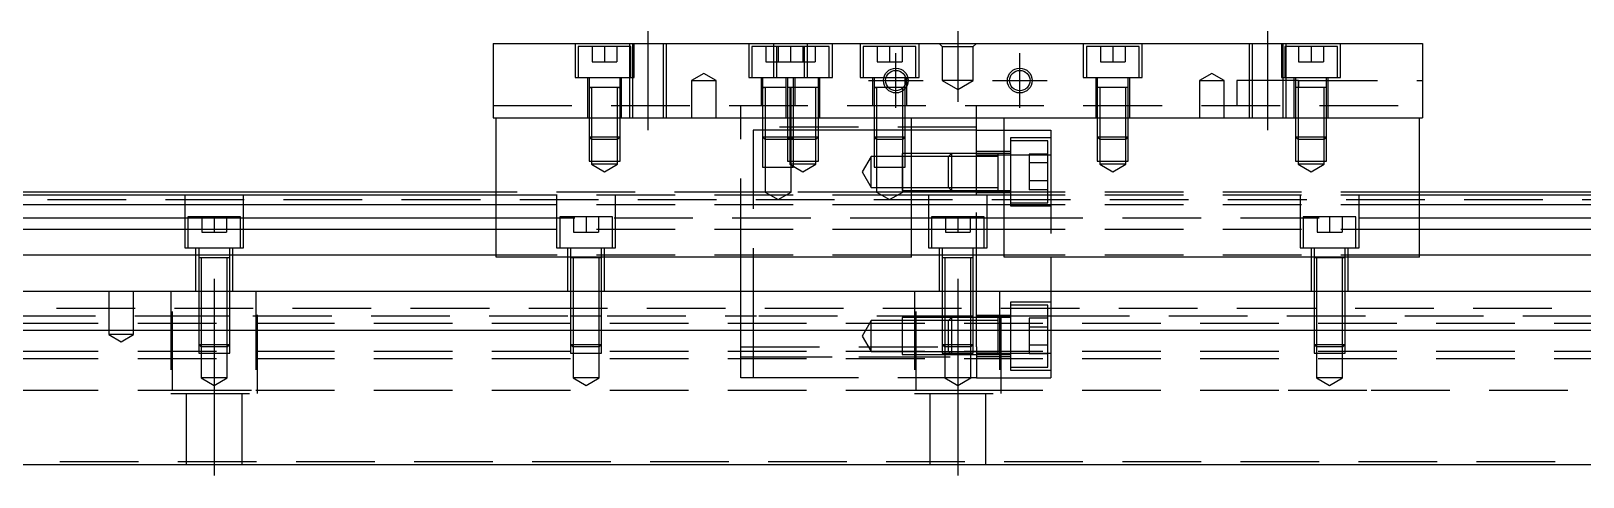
# Model space of a CAD drawing. Extents: x -20 to 992, y -268 to 102.
# Drawn here: x 230.4 to 480.9, y -226.9 to -154.9 of the extents above; entities that cross this region are included whole.
import ezdxf

# ---------------------------------------------------------------- set-up
doc = ezdxf.new("R2010")
doc.units = 0
doc.linetypes.add('CENTER', pattern=[50.8, 31.75, -6.35, 6.35, -6.35])
doc.linetypes.add('DASHED', pattern=[19.05, 12.7, -6.35])
doc.layers.get('0').update_dxf_attribs({"linetype": 'CONTINUOUS'})
doc.layers.add('CENTER', color=1, linetype='CENTER')

msp = doc.modelspace()

# ---------------------------------------------------------------- linework, layer by layer
at = {"color": 7, "linetype": 'CONTINUOUS'}
for p, q in [((305, -156.93), (305, -168.93)), ((305, -156.93), (455, -156.93)), ((455, -156.93), (455, -168.93)), ((368.770162, -164.03), (368.32967, -164.03)), ((371.500006, -164.03), (371.229838, -164.03)), ((305, -168.93), (455, -168.93)), ((305.5, -191.43), (305.5, -168.93)), ((372.5, -191.43), (372.5, -168.93)), ((383, -181.43), (383, -168.93)), ((387.5, -191.43), (387.5, -168.93)), ((454.5, -191.43), (454.5, -168.93)), ((383, -170.93), (387.5, -170.93)), ((305.5, -181.43), (0, -181.43)), ((305.5, -180.93), (28, -180.93)), ((387.5, -181.43), (372.5, -181.43)), ((703, -180.93), (454.5, -180.93)), ((760, -181.43), (454.5, -181.43)), ((305.5, -182.969608), (0, -182.969608)), ((0, -185.090392), (305.5, -185.090392)), ((387.5, -182.969608), (372.5, -182.969608)), ((372.5, -185.090392), (387.5, -185.090392)), ((760, -182.969608), (454.5, -182.969608)), ((454.5, -185.090392), (760, -185.090392)), ((305.5, -187.000532), (0, -187.000532)), ((387.5, -187.000532), (372.5, -187.000532)), ((760, -187.000532), (454.5, -187.000532)), ((305.5, -191.111934), (0, -191.111934)), ((372.5, -191.43), (305.5, -191.43)), ((387.5, -191.111934), (372.5, -191.111934)), ((454.5, -191.43), (387.5, -191.43)), ((760, -191.111934), (454.5, -191.111934)), ((0, -196.93), (760, -196.93)), ((394.5, -199.68), (395, -199.68)), ((0, -203.23), (760, -203.23)), ((386.5, -204.019994), (386.5, -203.23)), ((386.5, -207.180006), (386.5, -206.63)), ((0, -224.93), (760, -224.93))]:
    msp.add_line(p, q, dxfattribs=at)
at = {"color": 3, "linetype": 'DASHED'}
for p, q in [((318.25, -156.93), (318.25, -162.43)), ((327.25, -157.43), (318.75, -157.43)), ((318.75, -157.43), (318.75, -162.43)), ((321, -157.43), (321, -159.93)), ((323, -157.43), (323, -159.93)), ((325, -157.43), (325, -159.93)), ((327.000006, -156.93), (327.000006, -157.43)), ((327.000006, -157.43), (327.000006, -162.43)), ((327.25, -162.43), (327.25, -157.43)), ((327.5, -156.93), (327.5, -168.93)), ((327.75, -162.43), (327.75, -156.93)), ((332.5, -168.93), (332.5, -156.93)), ((332.999994, -168.93), (332.999994, -156.93)), ((346.25, -156.93), (346.25, -162.43)), ((350.75, -157.43), (346.75, -157.43)), ((346.75, -157.43), (346.75, -162.43)), ((349, -157.43), (349, -159.93)), ((350.25, -156.93), (350.25, -162.43)), ((359.25, -157.43), (350.75, -157.43)), ((350.75, -157.43), (350.75, -162.43)), ((351, -157.43), (351, -159.93)), ((353, -157.43), (353, -159.93)), ((355, -157.43), (355, -159.93)), ((355.25, -162.43), (355.25, -157.43)), ((355.75, -162.43), (355.75, -156.93)), ((357, -157.43), (357, -159.93)), ((359.25, -162.43), (359.25, -157.43)), ((359.75, -162.43), (359.75, -156.93)), ((364.25, -156.93), (364.25, -162.43)), ((373.25, -157.43), (364.75, -157.43)), ((364.75, -157.43), (364.75, -162.43)), ((367, -157.43), (367, -159.93)), ((369, -157.43), (369, -159.93)), ((371, -157.43), (371, -159.93)), ((373.25, -162.43), (373.25, -157.43)), ((373.75, -162.43), (373.75, -156.93)), ((377.5, -157.43), (377, -156.93)), ((377.5, -157.43), (377.5, -162.93)), ((377.5, -157.43), (382.5, -157.43)), ((382.5, -157.43), (383, -156.93)), ((382.5, -162.93), (382.5, -157.43)), ((400.25, -156.93), (400.25, -162.43)), ((409.25, -157.43), (400.75, -157.43)), ((400.75, -157.43), (400.75, -162.43)), ((403, -157.43), (403, -159.93)), ((405, -157.43), (405, -159.93)), ((407, -157.43), (407, -159.93)), ((409.25, -162.43), (409.25, -157.43)), ((409.75, -162.43), (409.75, -156.93)), ((427.000006, -156.93), (427.000006, -168.93)), ((427.5, -156.93), (427.5, -168.93)), ((432.25, -156.93), (432.25, -162.43)), ((432.5, -168.93), (432.5, -156.93)), ((441.25, -157.43), (432.75, -157.43)), ((432.75, -157.43), (432.75, -162.43)), ((432.999994, -157.43), (432.999994, -156.93)), ((432.999994, -162.43), (432.999994, -157.43)), ((435, -157.43), (435, -159.93)), ((437, -157.43), (437, -159.93)), ((439, -157.43), (439, -159.93)), ((441.25, -162.43), (441.25, -157.43)), ((441.75, -162.43), (441.75, -156.93)), ((321, -159.93), (323, -159.93)), ((323, -159.93), (325, -159.93)), ((349, -159.93), (351, -159.93)), ((351, -159.93), (353, -159.93)), ((353, -159.93), (355, -159.93)), ((355, -159.93), (357, -159.93)), ((367, -159.93), (369, -159.93)), ((369, -159.93), (371, -159.93)), ((403, -159.93), (405, -159.93)), ((405, -159.93), (407, -159.93)), ((435, -159.93), (437, -159.93)), ((437, -159.93), (439, -159.93)), ((318.25, -162.43), (327.75, -162.43)), ((320.25, -162.43), (320.25, -168.93)), ((320.5, -162.43), (320.5, -164.03)), ((325.5, -164.03), (325.5, -162.43)), ((325.75, -168.93), (325.75, -162.43)), ((327.000006, -162.43), (327.000006, -168.93)), ((339, -161.7753), (337, -162.93)), ((341, -162.93), (339, -161.7753)), ((346.25, -162.43), (350.25, -162.43)), ((348.25, -162.43), (348.25, -166.93)), ((348.5, -162.43), (348.5, -164.03)), ((350.25, -162.43), (359.75, -162.43)), ((352.25, -162.43), (352.25, -168.93)), ((352.5, -162.43), (352.5, -164.03)), ((353.5, -164.03), (353.5, -162.43)), ((353.75, -166.93), (353.75, -162.43)), ((357.5, -164.03), (357.5, -162.43)), ((357.75, -168.93), (357.75, -162.43)), ((364.25, -162.43), (373.75, -162.43)), ((366.25, -162.43), (366.25, -166.93)), ((366.5, -162.43), (366.5, -164.03)), ((371.5, -163.617386), (371.5, -162.43)), ((371.75, -166.93), (371.75, -162.43)), ((400.25, -162.43), (409.75, -162.43)), ((402.25, -162.43), (402.25, -168.93)), ((402.5, -162.43), (402.5, -164.03)), ((407.5, -164.03), (407.5, -162.43)), ((407.75, -168.93), (407.75, -162.43)), ((421, -161.7753), (419, -162.93)), ((423, -162.93), (421, -161.7753)), ((432.25, -162.43), (441.75, -162.43)), ((432.999994, -168.93), (432.999994, -162.43)), ((434.25, -162.43), (434.25, -168.93)), ((434.5, -162.43), (434.5, -164.03)), ((439.5, -164.03), (439.5, -162.43)), ((439.75, -168.93), (439.75, -162.43)), ((320.5, -164.025), (320.5, -164.03)), ((320.5, -164.03), (320.757448, -164.03)), ((320.757468, -164.03), (320.5, -164.03)), ((320.5, -164.03), (320.5, -164.035)), ((320.5, -164.03), (320.5, -168.92998)), ((325.242552, -164.03), (320.757468, -164.03)), ((320.9, -164.03), (320.9, -168.92998)), ((325.1, -168.92998), (325.1, -164.03)), ((325.5, -164.03), (325.242552, -164.03)), ((325.242602, -164.03), (325.5, -164.03)), ((325.5, -164.03), (325.5, -164.025)), ((325.5, -164.035), (325.5, -164.03)), ((325.5, -168.92998), (325.5, -164.03)), ((337, -162.93), (339, -162.93)), ((337, -162.93), (337, -168.93)), ((339, -162.93), (341, -162.93)), ((341, -168.93), (341, -162.93)), ((348.5, -164.025), (348.5, -164.03)), ((348.5, -164.03), (348.757448, -164.03)), ((348.757468, -164.03), (348.5, -164.03)), ((348.5, -164.03), (348.5, -166.92998)), ((348.5, -164.03), (348.5, -164.035)), ((352.300194, -164.03), (348.757468, -164.03)), ((348.9, -164.03), (348.9, -166.92998)), ((352.5, -164.025), (352.5, -164.03)), ((352.757468, -164.03), (352.5, -164.03)), ((352.5, -164.03), (352.5, -164.035)), ((352.5, -164.03), (352.5, -168.92998)), ((357.242552, -164.03), (352.757468, -164.03)), ((352.9, -164.03), (352.9, -168.92998)), ((353.1, -166.92998), (353.1, -164.03)), ((353.5, -164.03), (353.5, -164.025)), ((353.5, -166.92998), (353.5, -164.03)), ((353.5, -164.035), (353.5, -164.03)), ((357.1, -168.92998), (357.1, -164.03)), ((357.5, -164.03), (357.242552, -164.03)), ((357.5, -164.03), (357.5, -164.025)), ((357.5, -164.035), (357.5, -164.03)), ((357.5, -168.92998), (357.5, -164.03)), ((366.5, -164.025), (366.5, -164.03)), ((366.5, -164.03), (366.757448, -164.03)), ((366.757468, -164.03), (366.5, -164.03)), ((366.5, -164.03), (366.5, -164.035)), ((366.5, -164.03), (366.5, -166.92998)), ((368.329928, -164.03), (366.757468, -164.03)), ((366.9, -164.03), (366.9, -166.92998)), ((368.770318, -164.03), (368.329928, -164.03)), ((371.230084, -164.03), (368.770318, -164.03)), ((371.1, -164.159838), (371.1, -164.03)), ((371.1, -164.60033), (371.1, -164.159838)), ((371.1, -166.92998), (371.1, -164.60033)), ((371.5, -164.03), (371.230084, -164.03)), ((371.242602, -164.03), (371.5, -164.03)), ((371.5, -164.03), (371.5, -163.617386)), ((371.5, -164.03), (371.5, -164.025)), ((371.5, -164.035), (371.5, -164.03)), ((371.5, -164.252876), (371.5, -164.03)), ((371.5, -166.92998), (371.5, -164.252876)), ((382.5, -162.93), (377.5, -162.93)), ((377.5, -162.93), (380, -164.373376)), ((380, -164.373376), (382.5, -162.93)), ((402.5, -164.025), (402.5, -164.03)), ((402.757468, -164.03), (402.5, -164.03)), ((402.5, -164.03), (402.5, -164.035)), ((402.5, -164.03), (402.5, -168.92998)), ((407.242552, -164.03), (402.757468, -164.03)), ((402.9, -164.03), (402.9, -168.92998)), ((407.1, -168.92998), (407.1, -164.03)), ((407.5, -164.03), (407.242552, -164.03)), ((407.5, -164.03), (407.5, -164.025)), ((407.5, -164.035), (407.5, -164.03)), ((407.5, -168.92998), (407.5, -164.03)), ((419, -162.93), (421, -162.93)), ((419, -162.93), (419, -168.93)), ((421, -162.93), (423, -162.93)), ((423, -168.93), (423, -162.93)), ((425, -162.93), (425, -166.93)), ((435, -162.93), (425, -162.93)), ((434.5, -164.025), (434.5, -164.03)), ((434.757468, -164.03), (434.5, -164.03)), ((434.5, -164.03), (434.5, -168.92998)), ((434.5, -164.03), (434.5, -164.035)), ((439.242552, -164.03), (434.757468, -164.03)), ((434.9, -164.03), (434.9, -168.92998)), ((435, -162.93), (455, -162.93)), ((435, -166.93), (435, -162.93)), ((435, -162.93), (435, -164.03)), ((439.1, -168.92998), (439.1, -164.03)), ((439.5, -164.03), (439.242552, -164.03)), ((439.5, -164.03), (439.5, -164.025)), ((439.5, -168.92998), (439.5, -164.03)), ((439.5, -164.035), (439.5, -164.03)), ((305, -166.93), (455, -166.93)), ((345, -168.93), (345, -166.93)), ((348.5, -166.93), (348.5, -168.93)), ((348.500006, -166.93), (348.500006, -168.93)), ((348.9, -166.93), (348.9, -168.93)), ((353.1, -168.93), (353.1, -166.93)), ((353.499994, -168.93), (353.499994, -166.93)), ((353.5, -168.93), (353.5, -166.93)), ((366.5, -166.93), (366.5, -168.93)), ((366.500006, -166.93), (366.500006, -168.93)), ((366.9, -166.93), (371.1, -166.93)), ((366.9, -166.93), (366.9, -168.93)), ((371.1, -168.93), (371.1, -166.93)), ((371.499994, -168.93), (371.499994, -166.93)), ((371.5, -168.93), (371.5, -166.93)), ((383, -168.93), (383, -166.93)), ((320.5, -168.93), (320.5, -172.03)), ((320.500006, -168.93), (320.500006, -172.030006)), ((320.9, -168.93), (320.9, -172.43)), ((325.1, -172.43), (325.1, -168.93)), ((325.499994, -172.030006), (325.499994, -168.93)), ((325.5, -172.03), (325.5, -168.93)), ((345, -191.43), (345, -168.93)), ((348.5, -168.93), (348.5, -172.03)), ((348.500006, -168.93), (348.500006, -172.030006)), ((348.9, -168.93), (348.9, -172.43)), ((352.5, -168.93), (352.5, -172.03)), ((352.500006, -168.93), (352.500006, -172.030006)), ((352.9, -168.93), (352.9, -172.43)), ((353.1, -172.43), (353.1, -168.93)), ((353.499994, -172.030006), (353.499994, -168.93)), ((353.5, -172.03), (353.5, -168.93)), ((357.1, -172.43), (357.1, -168.93)), ((357.499994, -172.030006), (357.499994, -168.93)), ((357.5, -172.03), (357.5, -168.93)), ((366.5, -168.93), (366.5, -172.03)), ((366.500006, -168.93), (366.500006, -172.030006)), ((366.9, -168.93), (366.9, -172.43)), ((371.1, -172.43), (371.1, -168.93)), ((371.499994, -172.030006), (371.499994, -168.93)), ((371.5, -172.03), (371.5, -168.93)), ((402.5, -168.93), (402.5, -172.03)), ((402.500006, -168.93), (402.500006, -172.030006)), ((402.9, -168.93), (402.9, -172.43)), ((407.1, -172.43), (407.1, -168.93)), ((407.499994, -172.030006), (407.499994, -168.93)), ((407.5, -172.03), (407.5, -168.93)), ((434.5, -168.93), (434.5, -172.03)), ((434.500006, -168.93), (434.500006, -172.030006)), ((434.9, -168.93), (434.9, -172.43)), ((439.1, -172.43), (439.1, -168.93)), ((439.499994, -172.030006), (439.499994, -168.93)), ((439.5, -172.03), (439.5, -168.93)), ((320.5, -172.03), (325.5, -172.03)), ((320.5, -172.03), (320.9, -172.43)), ((320.500006, -172.03002), (320.500006, -175.93)), ((325.1, -172.43), (320.9, -172.43)), ((320.9, -172.43002), (320.9, -175.93)), ((325.1, -172.43), (325.5, -172.03)), ((325.1, -175.93), (325.1, -172.43002)), ((325.499994, -175.93), (325.499994, -172.03002)), ((383, -170.43), (345, -170.43)), ((347, -170.93), (347, -196.93)), ((348.5, -170.93), (347, -170.93)), ((348.9, -170.93), (348.5, -170.93)), ((348.5, -172.03), (352.5, -172.03)), ((348.5, -172.03), (348.9, -172.43)), ((348.500006, -172.03002), (348.500006, -176.93)), ((352.5, -170.93), (348.9, -170.93)), ((352.500006, -172.43), (348.9, -172.43)), ((348.9, -172.43002), (348.9, -176.93)), ((352.9, -170.93), (352.5, -170.93)), ((352.5, -172.03), (357.5, -172.03)), ((352.5, -172.03), (352.9, -172.43)), ((352.500006, -172.03002), (352.500006, -175.93)), ((352.9, -172.43), (352.500006, -172.43)), ((353.1, -170.93), (352.9, -170.93)), ((357.1, -172.43), (352.9, -172.43)), ((352.9, -172.43002), (352.9, -175.93)), ((353.5, -170.93), (353.1, -170.93)), ((353.1, -172.43), (353.5, -172.03)), ((353.1, -176.93), (353.1, -172.43002)), ((353.499994, -172.43), (353.499994, -172.03002)), ((353.499994, -175.93), (353.499994, -172.43)), ((357.1, -170.93), (353.5, -170.93)), ((357.5, -170.93), (357.1, -170.93)), ((357.1, -172.43), (357.5, -172.03)), ((357.1, -175.93), (357.1, -172.43002)), ((357.499994, -175.93), (357.499994, -172.03002)), ((366.5, -170.93), (357.5, -170.93)), ((366.9, -170.93), (366.5, -170.93)), ((366.5, -172.03), (371.5, -172.03)), ((366.5, -172.03), (366.9, -172.43)), ((366.500006, -172.03002), (366.500006, -176.93)), ((371.1, -170.93), (366.9, -170.93)), ((371.1, -172.43), (366.9, -172.43)), ((366.9, -172.43002), (366.9, -176.93)), ((371.5, -170.93), (371.1, -170.93)), ((371.1, -172.43), (371.5, -172.03)), ((371.1, -176.93), (371.1, -172.43002)), ((371.499994, -176.93), (371.499994, -172.03002)), ((372.5, -170.93), (371.5, -170.93)), ((383, -170.93), (372.5, -170.93)), ((387.5, -170.93), (395, -170.93)), ((388.5, -172.18), (388.5, -183.18)), ((395, -172.18), (388.5, -172.18)), ((394.5, -172.68), (388.5, -172.68)), ((394.5, -182.68), (394.5, -172.68)), ((395, -170.93), (395, -174.93)), ((402.5, -172.03), (407.5, -172.03)), ((402.5, -172.03), (402.9, -172.43)), ((402.500006, -172.03002), (402.500006, -175.93)), ((407.1, -172.43), (402.9, -172.43)), ((402.9, -172.43002), (402.9, -175.93)), ((407.1, -172.43), (407.5, -172.03)), ((407.1, -175.93), (407.1, -172.43002)), ((407.499994, -175.93), (407.499994, -172.03002)), ((434.5, -172.03), (439.5, -172.03)), ((434.5, -172.03), (434.9, -172.43)), ((434.500006, -172.03002), (434.500006, -175.93)), ((439.1, -172.43), (434.9, -172.43)), ((434.9, -172.43002), (434.9, -175.93)), ((439.1, -172.43), (439.5, -172.03)), ((439.1, -175.93), (439.1, -172.43002)), ((439.499994, -175.93), (439.499994, -172.03002)), ((366, -175.18), (364.556624, -177.68)), ((366, -180.18), (366, -175.18)), ((371, -175.18), (366, -175.18)), ((371, -174.680006), (371, -176.798124)), ((371.499994, -174.680006), (371, -174.680006)), ((378.49998, -175.18), (371, -175.18)), ((372.5, -174.680006), (371.499994, -174.680006)), ((378.99998, -174.680006), (372.5, -174.680006)), ((379, -174.68), (378.5, -175.18)), ((378.5, -180.18), (378.5, -175.18)), ((383, -175.18), (378.5, -175.18)), ((383, -174.680006), (378.999994, -174.680006)), ((379, -174.68), (379, -180.68)), ((383, -174.68), (379, -174.68)), ((388.5, -174.38), (383, -174.38)), ((383, -174.93), (387.5, -174.93)), ((386.5, -174.68), (383.00002, -174.68)), ((386.5, -175.18), (383.00002, -175.18)), ((386.5, -174.68), (386.495, -174.68)), ((386.5, -175.029602), (386.5, -174.68)), ((386.505, -174.68), (386.5, -174.68)), ((387.5, -174.68), (386.5, -174.68)), ((386.5, -177.51997), (386.5, -175.029602)), ((388.5, -174.68), (387.5, -174.68)), ((387.5, -174.93), (395, -174.93)), ((391.5, -174.793248), (391.5, -176.236624)), ((394.5, -174.793248), (391.5, -174.793248)), ((395, -174.93), (395, -191.43)), ((320.500006, -175.93), (325.499994, -175.93)), ((320.9, -175.93), (320.9, -176.43)), ((325.1, -176.43), (320.9, -176.43)), ((320.9, -176.43), (323, -177.642436)), ((323, -177.642436), (325.1, -176.43)), ((325.1, -176.43), (325.1, -175.93)), ((348.500006, -176.93), (353.499994, -176.93)), ((348.9, -176.93), (348.9, -180.93)), ((352.500006, -175.93), (357.499994, -175.93)), ((352.9, -175.93), (352.9, -176.43)), ((357.1, -176.43), (352.9, -176.43)), ((352.9, -176.43), (355, -177.642436)), ((353.1, -180.93), (353.1, -176.93)), ((353.499994, -176.93), (353.499994, -175.93)), ((355, -177.642436), (357.1, -176.43)), ((357.1, -176.43), (357.1, -175.93)), ((364.556624, -177.68), (366, -180.18)), ((366.500006, -176.93), (371.499994, -176.93)), ((366.9, -176.93), (366.9, -180.93)), ((371, -176.798124), (371, -176.933818)), ((371, -176.933818), (371, -180.679994)), ((371.1, -180.93), (371.1, -176.93)), ((386.5, -177.88006), (386.5, -177.51997)), ((394.5, -176.236624), (391.5, -176.236624)), ((391.5, -176.236624), (391.5, -179.123376)), ((402.500006, -175.93), (407.499994, -175.93)), ((402.9, -175.93), (402.9, -176.43)), ((407.1, -176.43), (402.9, -176.43)), ((402.9, -176.43), (405, -177.642436)), ((405, -177.642436), (407.1, -176.43)), ((407.1, -176.43), (407.1, -175.93)), ((434.500006, -175.93), (439.499994, -175.93)), ((434.9, -175.93), (434.9, -176.43)), ((439.1, -176.43), (434.9, -176.43)), ((434.9, -176.43), (437, -177.642436)), ((437, -177.642436), (439.1, -176.43)), ((439.1, -176.43), (439.1, -175.93)), ((366, -180.18), (371, -180.18)), ((371, -180.18), (378.49998, -180.18)), ((378.5, -180.18), (383, -180.18)), ((378.5, -180.18), (379, -180.68)), ((383.00002, -180.18), (386.5, -180.18)), ((386.5, -180.33035), (386.5, -177.88006)), ((391.5, -179.123376), (391.5, -180.566752)), ((394.5, -179.123376), (391.5, -179.123376)), ((703, -182.18), (25, -182.18)), ((255.25, -181.43), (255.25, -189.93)), ((264.75, -189.93), (264.75, -181.43)), ((347, -180.93), (305.5, -180.93)), ((372.5, -181.43), (305.5, -181.43)), ((315.25, -181.43), (315.25, -189.93)), ((324.75, -189.93), (324.75, -181.43)), ((348.9, -180.93), (347, -180.93)), ((353.1, -180.93), (348.9, -180.93)), ((348.9, -180.93), (351, -182.142436)), ((351, -182.142436), (353.1, -180.93)), ((366.9, -180.93), (353.1, -180.93)), ((371.1, -180.93), (366.9, -180.93)), ((366.9, -180.93), (369, -182.142436)), ((369, -182.142436), (371.1, -180.93)), ((371, -180.679994), (378.99998, -180.679994)), ((383, -180.93), (371.1, -180.93)), ((375.25, -181.43), (375.25, -189.93)), ((379, -180.679994), (383, -180.679994)), ((379, -180.68), (383, -180.68)), ((387.5, -180.93), (383, -180.93)), ((383, -180.98), (388.5, -180.98)), ((383, -196.93), (383, -181.43)), ((383.00002, -180.68), (386.5, -180.68)), ((384.75, -189.93), (384.75, -181.43)), ((386.495, -180.68), (386.5, -180.68)), ((386.5, -180.68), (386.5, -180.33035)), ((386.5, -180.68), (386.505, -180.68)), ((386.5, -180.68), (387.5, -180.68)), ((387.5, -180.68), (388.5, -180.68)), ((388.5, -180.93), (387.5, -180.93)), ((454.5, -181.43), (387.5, -181.43)), ((395, -180.93), (388.5, -180.93)), ((388.5, -182.68), (394.5, -182.68)), ((394.5, -180.566752), (391.5, -180.566752)), ((454.5, -180.93), (395, -180.93)), ((435.25, -181.43), (435.25, -189.93)), ((444.75, -189.93), (444.75, -181.43)), ((264.25, -184.93), (255.75, -184.93)), ((255.75, -184.93), (255.75, -189.93)), ((258, -184.93), (258, -187.43)), ((260, -184.93), (260, -187.43)), ((262, -184.93), (262, -187.43)), ((264.25, -189.93), (264.25, -184.93)), ((372.5, -182.969608), (305.5, -182.969608)), ((305.5, -185.090392), (372.5, -185.090392)), ((324.25, -184.93), (315.75, -184.93)), ((315.75, -184.93), (315.75, -189.93)), ((318, -184.93), (318, -187.43)), ((320, -184.93), (320, -187.43)), ((322, -184.93), (322, -187.43)), ((324.25, -189.93), (324.25, -184.93)), ((384.25, -184.93), (375.75, -184.93)), ((375.75, -184.93), (375.75, -189.93)), ((378, -184.93), (378, -187.43)), ((380, -184.93), (380, -187.43)), ((382, -184.93), (382, -187.43)), ((384.25, -189.93), (384.25, -184.93)), ((454.5, -182.969608), (387.5, -182.969608)), ((387.5, -185.090392), (454.5, -185.090392)), ((388.5, -183.18), (395, -183.18)), ((444.25, -184.93), (435.75, -184.93)), ((435.75, -184.93), (435.75, -189.93)), ((438, -184.93), (438, -187.43)), ((440, -184.93), (440, -187.43)), ((442, -184.93), (442, -187.43)), ((444.25, -189.93), (444.25, -184.93)), ((258, -187.43), (260, -187.43)), ((260, -187.43), (262, -187.43)), ((372.5, -187.000532), (305.5, -187.000532)), ((318, -187.43), (320, -187.43)), ((320, -187.43), (322, -187.43)), ((378, -187.43), (380, -187.43)), ((380, -187.43), (382, -187.43)), ((454.5, -187.000532), (387.5, -187.000532)), ((438, -187.43), (440, -187.43)), ((440, -187.43), (442, -187.43)), ((255.25, -189.93), (264.75, -189.93)), ((257, -189.93), (257, -196.93)), ((257.5, -189.93), (257.5, -191.53)), ((262.5, -191.53), (262.5, -189.93)), ((263, -196.93), (263, -189.93)), ((315.25, -189.93), (324.75, -189.93)), ((317, -189.93), (317, -196.93)), ((317.5, -189.93), (317.5, -191.53)), ((322.5, -191.53), (322.5, -189.93)), ((323, -196.93), (323, -189.93)), ((375.25, -189.93), (384.75, -189.93)), ((377, -189.93), (377, -196.93)), ((377.5, -189.93), (377.5, -191.53)), ((382.5, -191.53), (382.5, -189.93)), ((383, -196.93), (383, -189.93)), ((435.25, -189.93), (444.75, -189.93)), ((437, -189.93), (437, -196.93)), ((437.5, -189.93), (437.5, -191.53)), ((442.5, -191.53), (442.5, -189.93)), ((443, -196.93), (443, -189.93)), ((257.5, -191.525), (257.5, -191.53)), ((257.757468, -191.53), (257.5, -191.53)), ((257.5, -191.53), (257.5, -191.535)), ((257.5, -191.53), (257.5, -196.92998)), ((262.242552, -191.53), (257.757468, -191.53)), ((257.9, -191.53), (257.9, -196.92998)), ((262.1, -196.92998), (262.1, -191.53)), ((262.5, -191.53), (262.242552, -191.53)), ((262.5, -191.53), (262.5, -191.525)), ((262.5, -191.535), (262.5, -191.53)), ((262.5, -196.92998), (262.5, -191.53)), ((372.5, -191.111934), (305.5, -191.111934)), ((317.5, -191.525), (317.5, -191.53)), ((317.757468, -191.53), (317.5, -191.53)), ((317.5, -191.53), (317.5, -191.535)), ((317.5, -191.53), (317.5, -196.92998)), ((322.242552, -191.53), (317.757468, -191.53)), ((317.9, -191.53), (317.9, -196.92998)), ((322.1, -196.92998), (322.1, -191.53)), ((322.5, -191.53), (322.242552, -191.53)), ((322.5, -191.53), (322.5, -191.525)), ((322.5, -191.535), (322.5, -191.53)), ((322.5, -196.92998), (322.5, -191.53)), ((345, -196.93), (345, -191.43)), ((377.5, -191.525), (377.5, -191.53)), ((377.757468, -191.53), (377.5, -191.53)), ((377.5, -191.53), (377.5, -191.535)), ((377.5, -191.53), (377.5, -196.92998)), ((382.242552, -191.53), (377.757468, -191.53)), ((377.9, -191.53), (377.9, -196.92998)), ((382.1, -196.92998), (382.1, -191.53)), ((382.5, -191.53), (382.242552, -191.53)), ((382.5, -191.53), (382.5, -191.525)), ((382.5, -191.535), (382.5, -191.53)), ((382.5, -196.92998), (382.5, -191.53)), ((454.5, -191.111934), (387.5, -191.111934)), ((395, -191.43), (395, -196.93)), ((437.5, -191.525), (437.5, -191.53)), ((437.757468, -191.53), (437.5, -191.53)), ((437.5, -191.53), (437.5, -191.535)), ((437.5, -191.53), (437.5, -196.92998)), ((442.242552, -191.53), (437.757468, -191.53)), ((437.9, -191.53), (437.9, -196.92998)), ((442.1, -196.92998), (442.1, -191.53)), ((442.5, -191.53), (442.242552, -191.53)), ((442.5, -191.53), (442.5, -191.525)), ((442.5, -191.535), (442.5, -191.53)), ((442.5, -196.92998), (442.5, -191.53)), ((243, -196.93), (243, -203.93)), ((247, -203.93), (247, -196.93)), ((253, -196.93), (253, -213.43)), ((253.291796, -212.93), (253.291796, -196.93)), ((257.5, -196.93), (257.5, -203.23)), ((257.500006, -196.93), (257.500006, -203.23)), ((257.9, -196.93), (257.9, -203.23)), ((262.1, -203.23), (262.1, -196.93)), ((262.499994, -203.23), (262.499994, -196.93)), ((262.5, -203.23), (262.5, -196.93)), ((266.708204, -196.93), (266.708204, -212.93)), ((267, -213.43), (267, -196.93)), ((317.5, -196.93), (317.5, -203.23)), ((317.500006, -196.93), (317.500006, -203.23)), ((317.9, -196.93), (317.9, -203.23)), ((322.1, -203.23), (322.1, -196.93)), ((322.499994, -203.23), (322.499994, -196.93)), ((322.5, -203.23), (322.5, -196.93)), ((345, -203.23), (345, -196.93)), ((347, -196.93), (347, -203.23)), ((373, -196.93), (373, -213.43)), ((373.291796, -212.93), (373.291796, -196.93)), ((377.5, -196.93), (377.5, -203.23)), ((377.500006, -196.93), (377.500006, -203.23)), ((377.9, -196.93), (377.9, -203.23)), ((382.1, -203.23), (382.1, -196.93)), ((382.499994, -203.23), (382.499994, -196.93)), ((382.5, -203.23), (382.5, -196.93)), ((383, -203.23), (383, -196.93)), ((386.708204, -196.93), (386.708204, -212.93)), ((387, -213.43), (387, -196.93)), ((395, -196.93), (395, -203.23)), ((437.5, -196.93), (437.5, -203.23)), ((437.500006, -196.93), (437.500006, -203.23)), ((437.9, -196.93), (437.9, -203.23)), ((442.1, -203.23), (442.1, -196.93)), ((442.499994, -203.23), (442.499994, -196.93)), ((442.5, -203.23), (442.5, -196.93)), ((25, -199.68), (703, -199.68)), ((388.5, -198.68), (388.5, -209.68)), ((395, -198.68), (388.5, -198.68)), ((394.5, -199.18), (388.5, -199.18)), ((394.5, -203.23), (394.5, -199.18)), ((0, -202.08), (760, -202.08)), ((56.708204, -200.93), (345, -200.93)), ((257.5, -200.93), (257.9, -200.93)), ((257.9, -200.93), (262.1, -200.93)), ((262.1, -200.93), (262.5, -200.93)), ((317.5, -200.93), (317.9, -200.93)), ((317.9, -200.93), (322.1, -200.93)), ((322.1, -200.93), (322.5, -200.93)), ((345, -200.93), (347, -200.93)), ((347, -200.93), (347.5, -200.93)), ((347.9, -200.93), (383, -200.93)), ((366, -201.68), (364.556624, -204.18)), ((366, -206.68), (366, -201.68)), ((371, -201.68), (366, -201.68)), ((371, -201.180006), (371, -206.63)), ((378.99998, -201.180006), (371, -201.180006)), ((378.49998, -201.68), (371, -201.68)), ((377.5, -200.93), (377.9, -200.93)), ((377.9, -200.93), (382.1, -200.93)), ((379, -201.18), (378.5, -201.68)), ((378.5, -206.63), (378.5, -201.68)), ((383, -201.68), (378.5, -201.68)), ((379, -201.18), (379, -206.63)), ((383, -201.18), (379, -201.18)), ((383, -201.180006), (379, -201.180006)), ((382.1, -200.93), (382.5, -200.93)), ((388.5, -200.88), (383, -200.88)), ((383, -200.93), (388.5, -200.93)), ((386.5, -201.18), (383.00002, -201.18)), ((386.5, -201.68), (383.00002, -201.68)), ((386.5, -201.18), (386.495, -201.18)), ((386.5, -201.529602), (386.5, -201.18)), ((386.505, -201.18), (386.5, -201.18)), ((388.5, -201.18), (386.5, -201.18)), ((386.5, -203.22972), (386.5, -201.529602)), ((388.5, -200.93), (394.5, -200.93)), ((391.5, -201.293248), (391.5, -202.736624)), ((394.5, -201.293248), (391.5, -201.293248)), ((394.5, -202.736624), (391.5, -202.736624)), ((391.5, -202.736624), (391.5, -205.623376)), ((394.5, -200.93), (395, -200.93)), ((395, -200.93), (677.5, -200.93)), ((437.5, -200.93), (437.9, -200.93)), ((437.9, -200.93), (442.1, -200.93)), ((442.1, -200.93), (442.5, -200.93)), ((247, -203.93), (243, -203.93)), ((247, -203.93), (243, -203.93)), ((243, -203.93), (245, -205.0847)), ((245, -205.0847), (247, -203.93)), ((245, -205.0847), (247, -203.93)), ((257.5, -203.23), (257.5, -205.53)), ((257.500006, -203.23), (257.500006, -205.530006)), ((257.9, -203.23), (257.9, -205.93)), ((262.1, -205.93), (262.1, -203.23)), ((262.499994, -205.530006), (262.499994, -203.23)), ((262.5, -205.53), (262.5, -203.23)), ((317.5, -203.23), (317.5, -205.53)), ((317.500006, -203.23), (317.500006, -205.530006)), ((317.9, -203.23), (317.9, -205.93)), ((322.1, -205.93), (322.1, -203.23)), ((322.499994, -205.530006), (322.499994, -203.23)), ((322.5, -205.53), (322.5, -203.23)), ((345, -205.93), (345, -203.23)), ((347, -203.23), (347, -206.63)), ((364.556624, -204.18), (366, -206.68)), ((377.5, -203.23), (377.5, -205.53)), ((377.500006, -203.23), (377.500006, -205.530006)), ((377.9, -203.23), (377.9, -205.93)), ((382.1, -205.93), (382.1, -203.23)), ((382.499994, -205.530006), (382.499994, -203.23)), ((382.5, -205.53), (382.5, -203.23)), ((383, -205.93), (383, -203.23)), ((386.5, -204.01997), (386.5, -203.22972)), ((386.5, -204.38006), (386.5, -204.01997)), ((386.5, -206.630124), (386.5, -204.38006)), ((394.5, -206.63), (394.5, -203.23)), ((395, -203.23), (395, -206.63)), ((437.5, -203.23), (437.5, -205.53)), ((437.500006, -203.23), (437.500006, -205.530006)), ((437.9, -203.23), (437.9, -205.93)), ((442.1, -205.93), (442.1, -203.23)), ((442.499994, -205.530006), (442.499994, -203.23)), ((442.5, -205.53), (442.5, -203.23)), ((0, -206.63), (760, -206.63)), ((0, -207.78), (760, -207.78)), ((257.5, -205.53), (262.5, -205.53)), ((257.5, -205.53), (257.9, -205.93)), ((257.500006, -205.53002), (257.500006, -206.63)), ((257.500006, -206.63), (257.500006, -206.93)), ((257.500006, -206.93), (262.499994, -206.93)), ((262.1, -205.93), (257.9, -205.93)), ((257.9, -205.93002), (257.9, -206.93)), ((257.9, -206.93), (257.9, -210.93)), ((262.1, -205.93), (262.5, -205.53)), ((262.1, -206.93), (262.1, -205.93002)), ((262.1, -210.93), (262.1, -206.93)), ((262.499994, -206.63), (262.499994, -205.53002)), ((262.499994, -206.93), (262.499994, -206.63)), ((317.5, -205.53), (322.5, -205.53)), ((317.5, -205.53), (317.9, -205.93)), ((317.500006, -205.53002), (317.500006, -206.63)), ((317.500006, -206.63), (317.500006, -206.93)), ((317.500006, -206.93), (322.499994, -206.93)), ((322.1, -205.93), (317.9, -205.93)), ((317.9, -205.93002), (317.9, -206.93)), ((317.9, -206.93), (317.9, -210.93)), ((322.1, -205.93), (322.5, -205.53)), ((322.1, -206.93), (322.1, -205.93002)), ((322.1, -210.93), (322.1, -206.93)), ((322.499994, -206.63), (322.499994, -205.53002)), ((322.499994, -206.93), (322.499994, -206.63)), ((345, -206.63), (345, -205.93)), ((345, -205.93), (383, -205.93)), ((345, -210.93), (345, -206.63)), ((345, -207.55077), (383, -207.55077)), ((345, -207.55077), (347, -207.55077)), ((347, -206.63), (347, -210.93)), ((347, -207.55077), (383, -207.55077)), ((366, -206.68), (371, -206.68)), ((371, -206.63), (371, -207.179994)), ((371, -206.68), (378.49998, -206.68)), ((371, -207.179994), (378.99998, -207.179994)), ((377.5, -205.53), (382.5, -205.53)), ((377.5, -205.53), (377.9, -205.93)), ((377.500006, -205.53002), (377.500006, -206.63)), ((377.500006, -206.63), (377.500006, -206.93)), ((377.500006, -206.93), (382.499994, -206.93)), ((382.1, -205.93), (377.9, -205.93)), ((377.9, -205.93002), (377.9, -206.93)), ((377.9, -206.93), (377.9, -210.93)), ((378.5, -206.68), (378.5, -206.63)), ((378.5, -206.68), (383, -206.68)), ((378.5, -206.68), (379, -207.18)), ((378.999994, -207.179994), (383, -207.179994)), ((379, -206.63), (379, -207.18)), ((379, -207.18), (383, -207.18)), ((382.1, -205.93), (382.5, -205.53)), ((382.1, -206.93), (382.1, -205.93002)), ((382.1, -210.93), (382.1, -206.93)), ((382.499994, -206.63), (382.499994, -205.53002)), ((382.499994, -206.93), (382.499994, -206.63)), ((383, -205.93), (383, -206.63)), ((383, -206.63), (383, -210.93)), ((383, -206.93), (395, -206.93)), ((383, -207.48), (388.5, -207.48)), ((383.00002, -206.68), (386.5, -206.68)), ((383.00002, -207.18), (386.5, -207.18)), ((386.495, -207.18), (386.5, -207.18)), ((386.5, -206.83035), (386.5, -206.630124)), ((386.5, -207.18), (386.5, -206.83035)), ((386.5, -207.18), (386.505, -207.18)), ((386.5, -207.18), (388.5, -207.18)), ((391.5, -205.623376), (391.5, -207.066752)), ((394.5, -205.623376), (391.5, -205.623376)), ((394.5, -207.066752), (391.5, -207.066752)), ((394.5, -209.18), (394.5, -206.63)), ((395, -206.63), (395, -206.93)), ((395, -206.93), (395, -210.93)), ((437.5, -205.53), (442.5, -205.53)), ((437.5, -205.53), (437.9, -205.93)), ((437.500006, -205.53002), (437.500006, -206.63)), ((437.500006, -206.63), (437.500006, -206.93)), ((437.500006, -206.93), (442.499994, -206.93)), ((442.1, -205.93), (437.9, -205.93)), ((437.9, -205.93002), (437.9, -206.93)), ((437.9, -206.93), (437.9, -210.93)), ((442.1, -205.93), (442.5, -205.53)), ((442.1, -206.93), (442.1, -205.93002)), ((442.1, -210.93), (442.1, -206.93)), ((442.499994, -206.63), (442.499994, -205.53002)), ((442.499994, -206.93), (442.499994, -206.63)), ((388.5, -209.18), (394.5, -209.18)), ((388.5, -209.68), (395, -209.68)), ((262.1, -210.93), (257.9, -210.93)), ((257.9, -210.93), (260, -212.142436)), ((260, -212.142436), (262.1, -210.93)), ((322.1, -210.93), (317.9, -210.93)), ((317.9, -210.93), (320, -212.142436)), ((320, -212.142436), (322.1, -210.93)), ((347.9, -210.93), (345, -210.93)), ((352.1, -210.93), (347.9, -210.93)), ((383, -210.93), (352.1, -210.93)), ((382.1, -210.93), (377.9, -210.93)), ((377.9, -210.93), (380, -212.142436)), ((380, -212.142436), (382.1, -210.93)), ((383, -210.93), (395, -210.93)), ((442.1, -210.93), (437.9, -210.93)), ((437.9, -210.93), (440, -212.142436)), ((440, -212.142436), (442.1, -210.93)), ((0, -212.93), (433.291796, -212.93)), ((253, -213.43), (267, -213.43)), ((253.291796, -212.93), (266.708204, -212.93)), ((255.5, -213.43), (255.5, -224.93)), ((264.5, -224.93), (264.5, -213.43)), ((373, -213.43), (387, -213.43)), ((373.291796, -212.93), (386.708204, -212.93)), ((375.5, -213.43), (375.5, -224.93)), ((384.5, -224.93), (384.5, -213.43)), ((433.291796, -212.93), (446.708204, -212.93)), ((446.708204, -212.93), (703.291796, -212.93)), ((6.499992, -224.43), (760, -224.43))]:
    msp.add_line(p, q, dxfattribs=at)
at = {"color": 3, "linetype": 'CONTINUOUS'}
for centre in [(370, -162.93), (390, -162.93)]:
    msp.add_circle(centre, 2, dxfattribs=at)
at = {"color": 7, "linetype": 'CONTINUOUS'}
for centre in [(370, -162.93), (390, -162.93)]:
    msp.add_circle(centre, 1.65, dxfattribs=at)
at = {"layer": 'CENTER', "color": 1, "linetype": 'CENTER'}
for p, q in [((330, -154.93), (330, -170.93)), ((380, -154.93), (380, -166.373376)), ((430, -154.93), (430, -170.93)), ((370, -167.33), (370, -158.53)), ((390, -167.33), (390, -158.53)), ((365.6, -162.93), (374.4, -162.93)), ((385.6, -162.93), (394.4, -162.93)), ((260, -194.93), (260, -226.93)), ((380, -194.93), (380, -226.93))]:
    msp.add_line(p, q, dxfattribs=at)

doc.saveas('drawing.dxf')
